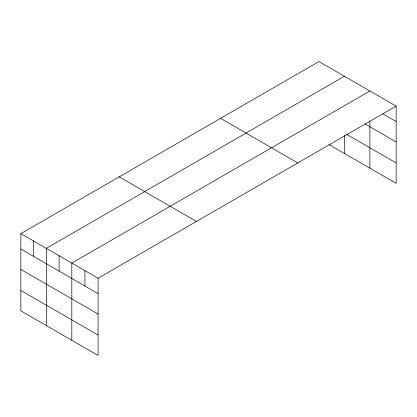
<?xml version="1.0" encoding="UTF-8"?>
<svg xmlns="http://www.w3.org/2000/svg" width="417" height="417" viewBox="0 0 417 417"><rect width="100%" height="100%" fill="white"/><g stroke="black" fill="none" stroke-linecap="round" stroke-linejoin="round"><path stroke-width="0.63" d="M396.15 106.142L98.073 278.238L98.073 355.44L20.85 310.858L20.85 233.656L318.927 61.56L396.15 106.142L396.15 183.344L328.898 144.517M344.411 76.275L46.334 248.365L46.334 325.568M369.895 90.984L71.818 263.08L71.818 340.282M383.025 113.945L396.15 121.524M364.911 123.891L396.15 141.926M346.626 134.352L396.15 162.943M220.562 118.35L297.785 162.938M119.215 176.865L196.438 221.448M20.85 233.656L98.073 278.238M20.85 249.038L98.073 293.62M20.85 269.439L98.073 314.022M20.85 290.456L98.073 335.039M369.895 121.029L369.895 168.187M344.411 135.624L344.411 153.472M84.943 270.659L84.943 286.041M59.073 255.725L59.073 271.107M33.589 241.01L33.589 256.392"/></g></svg>
